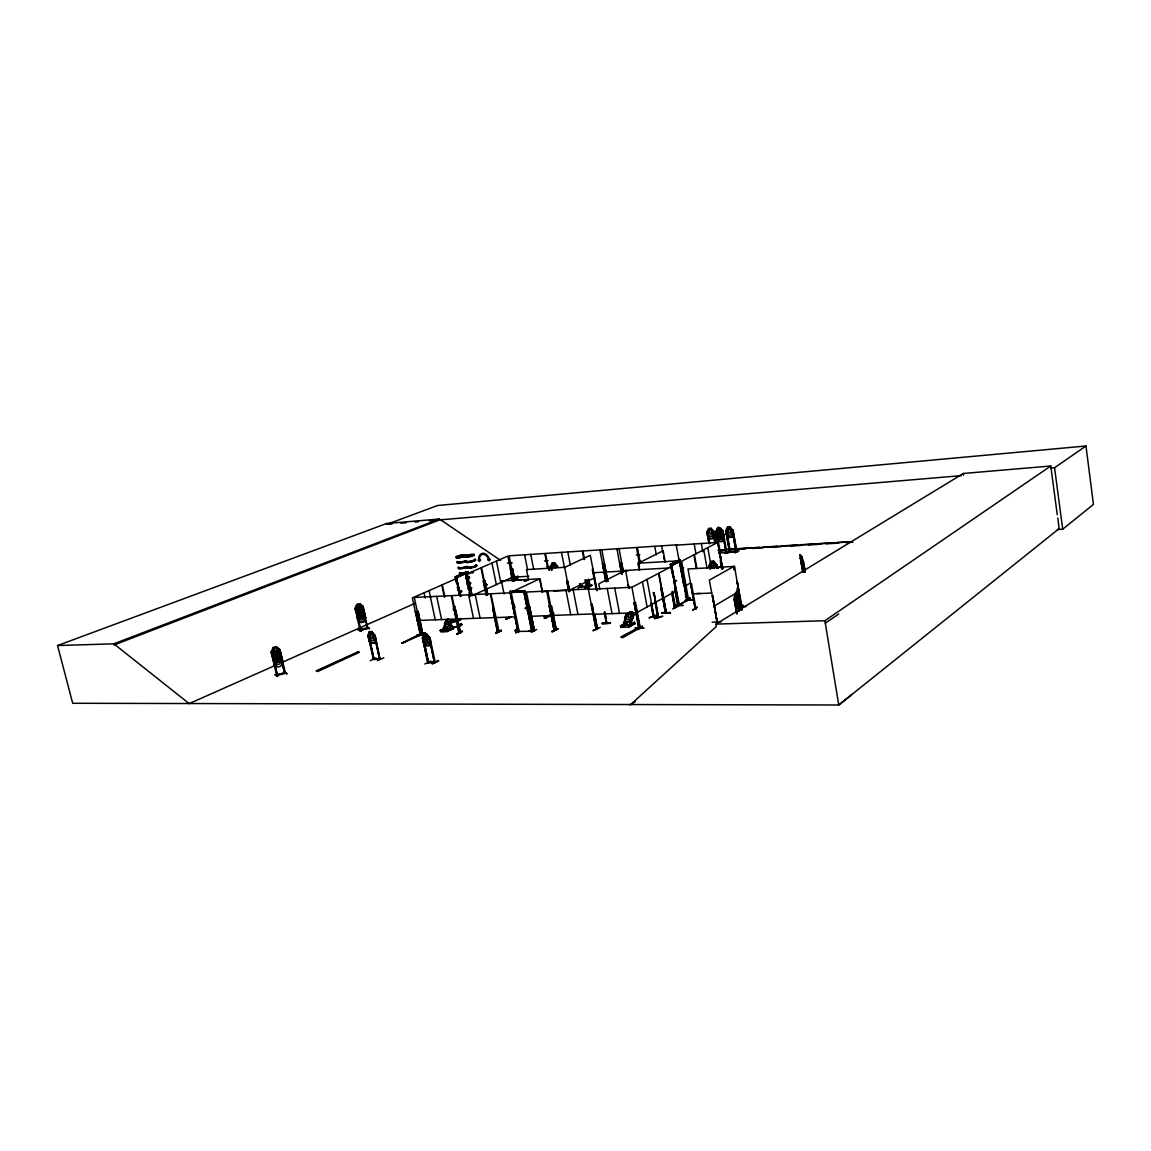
<?xml version="1.0" encoding="UTF-8"?>
<svg xmlns="http://www.w3.org/2000/svg" width="1151" height="1151" viewBox="0 0 1151 1151"><rect width="100%" height="100%" fill="white"/><g stroke="black" fill="none" stroke-linecap="round" stroke-linejoin="round"><path stroke-width="1.5" d="M358.896 615.67L359.788 612.677L357.788 610.447L360.148 612.015L361.515 609.426L360.709 612.404L362.766 614.663L360.335 613.037L359.054 615.742M741.402 610.145C739.259 607.325 741.014 590.046 736.554 591.787L739.028 611.253M737.158 601.095L736.381 607.109L734.784 603.743L736.28 607.124L737.345 600.865M739.604 598.275L738.712 604.232L737.244 600.88M739.575 598.261L738.813 604.232M370.32 632.259L370.665 637.208L372.507 638.632L372.579 635.467L370.392 632.23M356.076 608.246L355.17 608.62L360.047 630.503L360.047 629.669M362.507 606.663L367.903 628.317C366.09 625.18 373.212 631.208 366.781 627.612M424.964 634.431L425.266 639.553L427.208 641.035L427.338 637.74L425.036 634.402M712.167 622.245L721.26 621.813M635.294 627.784L643.769 628.014L635.323 627.755M610.418 623.223L602.203 623.669M602.203 623.713L610.476 623.281L602.376 623.065M716.526 531.258L720.296 552.955M717.85 568.277L716.497 564.839L717.116 568.321M514.972 630.978L518.885 630.719M515.144 630.403L518.137 630.302M458.947 557.616L458.76 557.53M649.236 617.67L657.25 615.08M416.892 634.877L423.813 634.705M657.005 615.138L649.293 617.799L657.307 615.21M274.01 651.293L277.06 650.459L276.729 653.869L274.47 652.962L274.082 651.308L274.269 647.826L275.247 647.553L279.333 653.826L279.995 656.645L278.585 659.422L276.628 659.969L274.139 658.3L274.01 651.293L271.909 655.883L275.78 658.804L278.801 657.94L280.873 653.336C269.924 646.215 286.642 653.538 278.729 657.854L275.78 658.804M276.283 656.142L276.082 659.609L277.765 662.444L279.391 660.429L277.262 655.869M357.918 607.944L358.105 604.75L358.983 604.505L360.882 608.735L359.4 610.577L358.249 609.469L357.918 607.944L360.594 607.196L364.047 609.915L362.076 614.087L359.371 614.85L355.918 612.116L357.875 607.944L357.932 614.375L360.162 615.943L361.918 615.454L363.184 612.922L360.58 607.296M359.875 612.418L359.688 615.612L361.169 618.231M713.361 568.364L713.807 561.3L711.059 561.458L709.045 565.4L709.793 568.81M279.506 658.545L277.204 656.128L278.096 652.862L276.585 655.696L273.938 654.027L276.182 656.43L275.233 659.811L276.801 656.818L278.715 658.818L279.635 658.3M369.14 635.568L369.471 631.669L371.831 631.597L375.01 635.323L380.089 659.336M712.124 561.961L711.793 565.285L713.203 568.364M718.181 531.33C717.476 525.475 721.03 529.618 720.828 532.668L719.447 534.107L718.181 531.33L720.598 531.129L723.619 534.395L721.792 537.977L719.389 538.035L716.31 534.884L718.123 531.302L718.037 537.402L719.979 539.33L721.576 539.215L722.799 537.071L720.569 531.215L723.504 534.452L724.094 537.819L722.339 541.315M728.396 527.575L728.396 532.079L730.209 533.301L730.525 530.41L728.439 527.561M675.565 580.305C676.011 581.068 677.694 580.881 675.968 580.492M370.32 660.703L376.075 657.912M419.396 635.453L424.863 632.518M424.777 664.012L430.762 661.019M457.076 634.316L462.501 631.295L456.573 634.014M457.005 634L462.026 631.352M557.588 566.234L554.566 562.94L552.25 563.084L552.365 569.213M460.875 591.643C463.824 590.621 458.932 592.549 461.465 591.067M461.479 591.297L460.846 592.046M510.929 616.634L505.793 619.209L511.26 616.562M357.141 604.534C350.954 620.317 359.227 592.549 357.155 610.908L359.385 612.476L361.141 612.001L362.421 609.455L359.774 603.815L363.169 606.491M364.925 614.145L365.773 617.555L363.845 621.741L361.169 622.504L357.688 619.785L357.04 616.332L358.853 612.131L358.925 618.576L361.155 620.144L362.91 619.655L364.176 617.109L361.543 611.483M423.194 637.812L428.589 662.631L428.273 661.739M557.731 628.777L552.494 631.582L558.077 628.705M577.874 588.118L582.492 585.442M277.578 676.04L275.204 674.587L277.636 675.982M593.369 630.259L598.203 627.942M361.299 631.021L358.263 630.014L361.155 630.619M360.853 631.136L358.292 630M598.203 627.928L593.067 630.762L600.261 627.41M717.577 527.964L717.433 533.978L719.389 535.906L720.972 535.79L722.195 533.647C722.77 527.46 712.383 523.978 723.073 530.928L726.756 552.566M692.729 609.8L697.046 607.527M697.362 607.095L692.873 610.275M731.417 551.171L727.475 553.3M716.483 564.94L716.972 568.407M525.82 608.332C526.136 607.843 525.216 606.778 525.46 608.548M525.503 608.39L525.547 607.742M629.842 626.331L633.669 614.389L629.165 626.144M624.662 618.734L625.727 615.339L624.605 618.821L626.144 622.159L628.921 622.072L632.82 618.533L633.942 615.051L632.431 611.785L629.626 611.915L632.345 611.872L632.489 615.123L631.611 617.699L629.151 619.799L627.353 619.857L626.259 617.886L628.806 613.051M629.338 626.345L633.165 614.404M629.669 626.13L633.669 614.389M622.619 626.331L626.633 614.62M623.367 624.864L626.806 614.835M623.123 626.317L627.137 614.605M623.871 624.849L625.597 619.828M362.047 617.986L362.306 614.879L360.752 612.174M369.471 631.669L367.917 635.568L368.766 639.366C367.644 643.495 378.19 643.15 371.946 642.992M369.529 631.77L368.075 635.568L368.939 635.453L373.989 659.437L373.14 658.573L374.046 658.444M435.121 662.516L427.841 662.645L422.417 637.841L424.057 633.813L426.589 633.726L429.942 637.596L435.236 662.501L434.862 661.624L428.661 661.883M450.3 620.59L447.71 623.252L448.041 620.677M451.422 620.547L448.199 624.849L446.689 624.907L445.941 623.079M452.501 619.871L448.286 630.863L443.595 631.108M444.43 623.885L448.156 618.634L445.71 620.734L444.473 623.943L445.48 627.007L447.825 626.935L451.422 623.698L452.573 620.504M446.976 620.058C432.661 653.451 456.084 598.405 443.38 629.482M442.962 629.496L447.163 620.245M423.338 641.74L426.532 645.682L429.064 645.61C431.812 643.855 430.229 636.906 429.237 637.51L434.402 662.516L434.646 661.48L435.452 662.4L428.186 662.516M714.095 568.321L714.44 565.127L712.958 561.947L712.081 561.99M551.631 569.918L550.653 566.666L552.25 563.084L554.609 563.012L557.472 566.292M550.739 566.695L552.365 563.141M357.947 608.016L356.004 612.073M357.04 616.332L358.911 612.203M359.414 614.749L362.047 614.03L363.961 609.972M364.809 613.382L362.91 617.583L364.809 613.382L363.212 606.433L359.774 603.7M276.154 646.675L273.104 647.509L271.017 652.128L276.801 675.738M275.78 658.674L271.967 655.811L274.111 651.394M273.032 660.444L275.103 655.825L278.154 654.991L282.009 657.897L282.887 661.652L280.786 666.228L277.779 667.091L273.909 664.199M273.132 660.444L275.175 655.912L275.262 662.847L277.751 664.515L279.707 663.969L281.103 661.192L278.11 655.092M272.816 659.652L276.686 662.559L279.707 661.71L281.765 657.106L279.995 649.581L276.125 646.661L279.103 652.89L277.708 655.667L275.751 656.214L273.262 654.545L273.104 647.509M279.707 661.71L281.664 657.106M708.987 543.589L706.829 532.021L708.628 528.438L711.073 528.266L714.095 531.503L716.051 543.114M717.562 527.849L715.706 531.474L722.497 568.867M718.181 531.388L716.397 534.913L716.872 538.337L719.893 541.589L722.396 541.402L719.907 541.502L716.987 538.28M721.778 537.877L723.576 534.337M725.677 530.697L726.583 530.597L730.425 552.207L729.561 552.336L725.677 530.697L727.518 527.086L730.007 526.899L733.058 530.179L736.942 551.818L729.518 552.351M722.353 541.43L724.094 537.819M524.496 580.737L526.741 580.233L525.892 580.622M635.338 628.259L643.769 628.014M446.905 620.72L448.502 618.634M509.735 591.456L524.669 590.621L532.87 631.338L531.877 631.41L523.921 591.859L511.188 592.477L519.245 631.755L517.95 631.899L509.965 591.341L517.95 631.899M739.647 610.519L736.841 596.506L739.23 611.008M738.856 594.175L737.287 590.808L738.884 594.103M734.525 599.556L737.215 613.44M736.899 596.333C736.654 585.744 735.662 596.304 737.187 596.477M734.698 594.563L735.69 601.915L734.813 594.549M736.899 592.046L738.122 599.067L737.014 592.031M737 613.684L734.453 599.167L734.842 593.599L734.18 599.599L736.654 613.728M736.654 591.772L737.403 590.923L738.381 594.607M741.186 607.037L734.539 566.062L709.304 580.133L717.159 621.655M716.483 621.008L717.001 620.734M630.834 704.426L716.354 626.446L715.936 624.115L963.329 473.478L1050.777 465.997L1057.251 514.713M628.921 622.072L632.82 618.533M665.897 613.152L658.53 573.371L631.827 587.327M666.156 613.181L661.667 588.06M525.345 608.519L526.194 608.03M471.91 554.609L472.356 554.911M466.788 557.041L467.738 556.609L466.774 556.753M467.694 556.911L467.004 556.825M464.011 555.444L463.335 555.242M458.271 557.343L459.048 557.3M741.992 606.836L737.23 581.514L741.733 610.102M741.82 605.915L741.028 606.174M1057.323 529.532L1062.704 529.201L1093.45 504.411L1085.968 445.998L437.553 505.519L386.75 524.396L386.563 523.518L439.437 519.015L500.627 560.408M606.894 623.123L606.16 622.533M851.826 694.643L838.734 705.002L72.686 703.275L57.55 645.538L386.563 523.518M275.233 675.018L277.751 676.471L275.262 674.558M359.961 629.683L360.939 630.244L355.947 608.203M547.3 615.584L546.596 616.749L547.085 615.699M284.498 672.601L287.16 673.767L284.196 672.04M276.686 675.666L285.491 673.22L285.203 672.4M1051.05 468.025L1054.561 467.738L1085.968 445.998M715.936 624.115L824.907 620.72L1050.777 465.997M825.31 623.166L838.748 614.015M630.014 704.944L635.381 701.534M420.302 634.762L412.36 597.93L441.768 585.025L444.329 597.124M746.208 606.505L737.532 606.85M742.855 605.34L738.338 608.059M738.438 608.491L743.359 605.771L742.783 605.297M657.739 617.425L654.746 600.836M653.624 616.015L657.926 616.418M653.466 615.555L654.013 616.562L651.049 603.253M653.135 616.562C658.674 619.08 660.501 615.584 653.897 615.929M654.013 616.562L647.006 579.385M713.937 606.189L738.971 591.456M695.103 608.059L695.679 608.045C697.046 610.131 694.413 606.16 695.161 608.98M712.555 595.743L717.059 621.943L712.857 595.729M670.098 612.807L661.883 612.821L670.083 612.461M674.213 581.298L678.773 605.814L675.105 588.449M678.428 605.843L671.781 566.378L658.962 573.083L666.314 612.879L661.451 588.175M688.586 600.074L681.622 561.242L693.866 554.84L696.326 568.551M696.643 593.499L700.542 593.456M661.897 613.123L670.227 612.735M670.429 612.821L661.94 613.31L661.926 612.533L670.184 612.879M642.157 626.043C644.301 628.834 629.108 631.568 642.359 626.504M673.134 608.778L677.795 606.102M637.237 629.453L642.301 626.446M673.033 608.836L678.14 606.145M661.998 613.21L670.429 612.836M687.233 598.707L686.615 598.649M671.839 593.211L674.371 607.599L675.191 606.563M686.687 599.513L689.694 597.757L685.233 600.707M638.575 627.166L639.553 627.223M674.256 606.951L675.45 607.44L672.429 591.413M690.168 598.175L685.205 600.836L689.837 598.175M621.295 636.704L640.143 626.907L621.439 637.51L621.295 636.704L623.079 637.467L621.439 637.51M674.918 590.146L677.738 605.555L678.759 605.167M686.514 600.779L678.658 605.038L687.176 600.635L678.903 559.084M687.046 600.477L679.781 559.631L670.242 564.436L670.86 567.86M623.079 637.467L640.258 627.727L638.488 626.993M420.935 633.712L420.086 633.985L421.108 634.518L416.115 611.656L415.382 611.9L416.115 611.656M628.676 627.022L628.906 625.209L628.676 627.022L620.777 627.353L620.49 625.813L627.022 622.533L627.309 624.058L624.173 625.799M632.705 624.734L629.64 626.446L629.352 624.921L634.604 622.331L634.892 623.856L629.266 627.007M691.478 584.089L696.038 608.922M634.604 622.331L628.388 625.497M620.49 625.813L628.906 625.209M627.022 622.533L622.303 625.151L629.352 624.921M717.102 564.968L713.807 561.3L711.117 561.559L710.958 568.191M682.975 582.018L685.061 580.867M683.982 581.73L683.464 581.744M663.091 598.175L636.604 612.749L593.168 614.303M663.523 597.873L676.241 590.88M686.01 585.499L690.571 582.996M717.764 568.105L722.094 565.731M709.908 565.371L710.512 568.767M606.232 622.475L606.678 622.259M596.808 628.345L595.83 628.489L596.909 628.345M684.097 580.78L683.823 580.895M682.946 575.471L682.37 575.414M634.072 602.764L638.863 628.115L634.072 602.764L635.481 602.534L640.273 627.885L639.15 627.957M635.481 602.534L634.733 602.793L639.999 627.827M665.379 613.454L661.307 588.463M722.224 568.882L720.468 556.552M722.886 568.652L720.094 556.767M734.928 552.912L739.215 550.768M735.978 551.142L736.798 551.012L730.324 551.646M736.021 551.3L730.194 551.717M730.295 551.415L729.964 551.53M726.065 551.732L726.626 551.789M725.921 552.048L720.267 552.394M722.252 530.769L726.137 552.609L722.324 531.014L723.116 530.899L719.965 527.791M728.9 551.387L724.857 553.127M718.857 553.257L721.533 551.804L718.972 553.314M719.605 552.135L720.281 552.092M718.857 552.912L721.519 551.458L718.569 553.343M555.775 630.115L550.897 605.757L556.509 630.101L555.458 630.23L556.25 629.209M552.926 631.568L558.163 628.791M551.804 631.266L557.343 628.921L551.876 631.726M551.904 631.669L557.041 628.446M628.302 584.996L629.568 588.362M592.089 604.045L593.225 610.965M628.072 585.183L629.209 588.29M592.002 604.505L596.894 629.352L593.887 614.389M717.965 542.308L694.413 554.609L696.873 568.321M670.242 564.436L679.781 559.631M679.709 559.933L670.76 564.594L673.249 578.219M671.508 565.371L679.363 561.285M531.201 632.287L536.683 629.511M529.705 606.764L534.323 631.021L529.518 606.865M732.928 530.237L736.698 551.904M726.267 534.136L729.317 537.402L731.748 537.143L733.604 533.647L731.748 537.258L729.274 537.416L726.353 534.093M533.834 630.158L534.28 631.021L534.237 630.115M732.223 530.28L732.957 530.208L732.165 529.978L736.065 551.933L736.856 551.804M672.155 565.371L680.054 561.285L671.436 565.414L679.363 605.009M550.351 615.109L544.84 617.296M716.426 534.827L719.375 538.121L721.835 537.963M707.505 535.388L710.44 538.668L712.829 538.409C718.095 528.467 708.685 528.007 715.39 543.157M726.583 530.597L725.777 530.712L729.792 552.235M712.786 538.438L710.397 538.682M543.617 616.461L550.782 616.231M546.984 615.612L546.337 616.763L547.473 616.432M545.027 617.713L547.372 616.001M544.955 617.655L547.559 616.418L544.927 617.785M515.936 632.805L518.31 630.949M727.576 527.172L727.36 533.23L729.331 535.172L730.943 535.057L732.165 532.899L730.007 526.899M719.792 531.748L721.159 534.582L720.843 537.474L718.785 534.755L719.044 531.776L719.835 531.719M518.137 630.619L517.921 631.525M515.734 632.82L518.41 631.323M553.746 612.807L544.409 618.375L550.739 615.152M544.409 618.375L553.746 614.289M531.129 625.914L531.676 631.266L519.734 631.381M544.265 617.641L553.602 613.555M591.988 585.183L587.039 587.528L591.859 585.255M551.588 605.728L556.321 630.187M640.085 561.084L640.603 561.112M706.786 532.035L707.721 531.92L709.764 543.473M432.301 663.48L438.272 660.473M432.359 663.954L438.732 660.919L432.244 663.436M497.261 631.136L497.879 631.136M587.514 580.277L588.794 586.348M501.332 630.69L495.563 632.791L501.433 630.532L495.937 633.41M588.348 585.873L588.895 585.643M495.621 632.834L500.987 630.115M590.103 586.377L588.88 580.305M711.073 528.266L713.232 534.208L712.023 536.352L710.455 536.452L708.498 534.539L708.685 528.525M710.296 528.87L711.606 531.733L711.304 534.611L709.246 531.891L709.505 528.928L710.34 528.856M428.474 662.645L423.381 637.755L422.345 637.87L424.057 633.813L429.064 645.61L426.546 645.567L423.266 641.783M434.546 661.494L428.445 661.983M549.185 606.045L554.379 630.403M589.758 585.686L584.953 587.844L589.528 585.125M638.503 561.343L639.438 566.35M501.275 630.575L495.865 633.352M586.521 585.859L587.183 585.845M586.291 586.204L580.852 586.463M587.068 585.845L587.341 586.65L580.262 587.082M585.039 587.787L589.643 585.485M506.195 619.195L511.332 616.634M508.497 617.137C510.857 619.281 508.325 615.44 508.929 617.857M580.809 586.247L580.766 587.068L580.233 586.19M621.137 562.379L623.008 572.32M527.144 610.778L530.266 609.239M569.083 590.405L594.621 577.759M619.842 562.393L622.029 573.975M456.616 634.46L461.968 631.309M460.458 633.136L455.149 609.757L459.882 633.179L460.472 632.172M568.738 591.528L566.911 581.269L567.76 581.183L569.759 591.369M567.76 581.183L569.069 591.614M592.261 569.184L596.089 589.111M458.875 632.359L459.45 633.079L458.659 633.108M605.714 581.572L602.419 563.429M602.592 563.486L606.203 581.471M492.642 608.275L493.491 608.16L492.642 608.275L497.534 632.028L492.829 608.188M499.146 631.957L490.901 593.772L510.627 592.808M422.431 637.899L427.755 662.659M447.264 629.827L447.005 631.496L447.264 629.827C437.179 628.532 438.718 633.755 447.566 631.223M453.595 628.561L448.07 630.964L447.768 629.568L452.746 627.18L453.595 628.561L447.005 631.496M443.38 630.547L447.207 628.734L446.905 627.338L439.999 630.374M446.717 630.086L453.293 627.166M422.834 634.287L418.101 611.296L422.705 634.316L421.971 633.467L422.935 633.338M374.219 635.079L379.542 659.336L379.758 658.314M379.384 658.689L373.96 658.804M379.355 658.473L380.319 658.329M442.113 631.151L441.811 629.755L446.905 627.338M377.384 660.688L383.815 657.811M524.669 590.621L532.64 631.453M639.927 628.086L639.827 626.907M420.489 633.726L421.971 634.402L401.771 643.337L420.633 633.726M401.771 643.337L421.813 633.697M511.375 592.161L539.603 578.852L542.265 592.247M564.58 567.414L590.305 555.286L597.081 590.549M548.682 566.594L549.531 569.99M418.101 611.296L417.295 611.411L422.259 634.316L414.288 597.441L451.278 595.657L458.774 633.079M454.271 609.872L453.623 609.901M546.955 566.623L547.401 566.666M455.782 609.728L460.587 633.122M523.734 580.737L524.583 580.349M525.921 580.809L526.77 580.406L524.626 580.521M511.821 592.391L524.252 591.815L527 605.455M551.372 566.652L552.077 569.961M316.525 671.45L358.695 651.739L358.853 652.459L317.849 671.436L316.367 670.716L358.695 651.739M554.624 562.911L556.336 566.364M417.324 620.893L420.216 619.569M485.463 589.571L471.953 595.772L467.378 573.759L480.974 567.788L486.585 594.995M486.024 589.355L512.109 577.385M606.793 623.166L604.721 612.102M471.622 595.297L470.155 587.053M483.247 581.154L486.125 595.11M470.169 587.154L472.083 595.182M368.766 639.366L372.003 643.064M487.823 594.549L484.945 580.608L487.377 594.765M512.411 581.183L510.411 569.04M513.058 580.967L510.641 569.026L512.641 581.169M514.929 580.622L512.512 568.68L514.756 580.708M379.744 659.221L375.14 635.266L374.276 635.41L371.773 631.626L369.457 631.798M368.939 635.453L368.003 635.597L373.413 659.465L380.521 659.192M371.831 631.597L374.348 638.287L373.341 640.589L371.816 640.632L369.773 638.417M717.145 621.9L712.426 595.973M277.074 664.602L189.196 703.621L113.848 643.826L57.55 645.538M281.995 662.415L414.864 603.426M456.63 583.543L455.22 576.766L465.695 572.306L470.601 595.844M465.695 572.306L455.681 576.91L459.753 595.441M460.99 596.434L456.458 577.644L465.249 573.687L468.457 589.082M679.824 564.119L676.212 545.157L717.692 542.452M456.458 577.644L465.191 573.845M276.326 674.86L277.19 674.601M284.599 673.407L279.06 649.552L279.923 649.668L285.462 673.249M359.975 630.446L367.946 628.216L360.234 630.46M366.896 627.655L367.327 628.46M673.335 575.716L679.004 605.685M114.122 644.934L439.624 519.907L961.373 475.636M113.848 643.826L439.437 519.015M589.902 586.478L588.492 579.154M654.415 618.317L662.789 616.217L654.459 618.778M654.315 596.535L653.207 592.535M739.589 606.26L740.712 607.124L739.546 600.995M653.451 616.461L658.631 617.425L653.969 592.52L658.243 617.511M596.822 627.942L597.067 629.266L596.06 628.374M596.621 628.978L597.614 628.834L596.592 628.072M497.635 631.899L498.455 631.87M458.659 632.23L459.235 632.201M368.306 635.481L374.017 659.437L368.651 635.294M735.993 551.07L736.036 551.948L732.439 530.194M422.086 633.482L422.849 633.352M276.139 651.322L275.161 651.595L274.96 655.063L276.643 657.897L278.269 655.883L276.168 651.337M360.22 618.231L362.853 617.497L360.162 618.317L356.752 615.612M361.169 622.504L363.874 621.756L365.773 617.555M358.824 612.116L361.572 611.382L365.011 614.102M362.421 606.419L367.27 628.475L366.651 627.266M359.759 607.973L358.882 608.217L358.68 611.411L360.177 614.044L361.644 612.203L359.788 607.987M357.055 604.448L359.803 603.714M739.791 606.246C740.294 609.958 741.172 602.592 739.388 601.095M675.162 607.555L672.27 591.499M596.765 628.978L597.513 628.935L594.794 614.26M284.7 673.464L279.017 649.61M556.019 629.324L555.415 629.338M687.392 599.585L680.284 560.738L638.014 563.213L639.28 570.004M498.196 631.007L498.052 632L490.326 593.758L451.955 595.614L459.911 633.165M360.565 629.439L366.939 627.899M367.586 627.453L367.831 628.245M509.346 617.943L509.188 617.094M460.285 632.287L459.738 632.316M580.852 587.053L580.392 583.586M585.801 579.975L587.183 586.737L585.96 579.888M588.535 586.449L588.161 580.233M730.18 552.293L726.281 530.683M800.103 554.537L804.074 572.306M800.967 558.681L800.679 555.099L802.103 559.573M801.801 559.803L801.686 556.379L802.118 560.163M801.715 556.494L804.909 572.018M802.06 556.998L805.254 571.414M802.261 560.393L802.175 557.07M800.319 557.918L803.211 572.047M804.405 572.248L801.902 559.746M803.945 565.486L804.017 568.839C799.456 553.099 804.808 576.881 801.053 561.731M276.427 674.918L284.369 672.903L277.362 674.831M665.71 613.44L660.875 588.693M695.477 608.85L696.11 608.821M379.787 659.206L374.507 635.28M517.979 630.518L515.173 630.345L518.166 630.244M653.61 616.663L651.236 603.426M556.854 566.335L557.674 566.191L556.811 566.062M735 602.318L735.935 604.246L736.511 600.577L734.856 593.729L736.769 596.952L734.957 593.599M589.168 586.42L588.003 580.32M509.059 617.828L508.512 617.123L509.62 617.814M674.759 607.455L671.997 593.125M459.177 633.194L458.904 632.345M740.165 606.361L740.467 607.268M597.427 628.95L594.621 614.361M586.751 586.665L585.327 579.931M388.506 524.237L392.031 523.95M400.85 523.201L406.13 522.755M414.95 522.007L418.475 521.705M429.05 520.799L432.575 520.511M706.944 532.035L707.62 531.863M713.275 531.618L714.008 531.546M716.641 531.359L715.85 531.474L722.598 568.666M677.421 544.783L637.366 547.416L640.287 563.055M507.462 563.012L511.044 562.781M636.302 554.983L639.87 554.753M725.763 549.401L759.761 547.286M763.343 547.07L777.659 546.178M781.241 545.948L797.341 544.941M800.923 544.725L815.239 543.833M818.807 543.603L833.123 542.711M836.705 542.495L849.237 541.718M508.67 563.156L512.253 562.925M544.466 560.925L548.049 560.71M718.095 550.12L852.344 541.776M718.483 550.552L725.662 550.106M734.626 549.545L745.373 548.883M752.553 548.437L763.314 547.775M770.479 547.329L781.241 546.653M790.205 546.106L800.952 545.43M808.131 544.984L820.677 544.207M826.058 543.876L838.604 543.099M845.769 542.653L852.949 542.207M512.512 568.68L511.749 568.795L514.324 580.665M548.84 566.508L548.063 566.623L548.912 570.018M726.928 552.466L719.692 552.998M719.62 556.667L720.756 556.537M551.588 566.551L550.811 566.666L551.473 570.004M455.22 576.766L456.933 583.528M484.945 580.608L487.592 594.563M625.468 570.421L668.155 568.047M513.432 577.14L528.899 576.277M594.045 572.694L628.245 570.781M680.385 568.177L683.651 567.99M483.751 584.737L486.902 584.535M591.715 585.327L587.039 587.528M483.794 584.953L486.916 584.78M483.578 585.125L486.974 584.852M682.529 580.852L684.011 580.78M682.658 581.572L684.14 581.5M691.65 584.003L690.729 584.132L695.247 608.98L687.996 568.968L733.36 566.465L733.95 569.86M524.525 590.866L510.21 591.571L518.195 631.784M589.715 588.938L547.761 590.967L555.573 630.244L556.465 630.072M541.416 591.657L548.351 591.326M553.559 591.067L569.169 590.319M674.644 581.989L674.702 580.334M515.375 592.218L520.698 591.974M692.485 593.887L711.649 593.038M686.485 598.75L687.392 598.606M685.996 599.8L692.557 600.031L685.766 600.318M592.19 604.419L591.283 604.548L596.117 629.41L588.348 589.37L631.928 587.269L639.496 628.129M683.032 605.44L674.673 605.34L682.888 605.383M743.301 605.728L738.856 608.534M687.176 600.635L679.435 559.659M419.223 620.418L456.199 619.037M456.889 619.008L495.218 617.569M495.808 617.598L515.504 616.85M531.258 616.274L551.631 615.512M552.609 615.425L592.866 613.929M610.347 622.835L602.39 623.051M445.552 626.921L447.768 626.791M626.101 622.101L628.906 621.986M447.207 628.734L446.358 627.353M497.52 632L498.369 631.885M441.811 629.755L447.768 629.568M627.309 624.058L626.374 622.547M634.892 623.856L633.956 622.346M596.808 629.367L596.146 629.396M420.647 634.446L421.971 634.402M531.805 631.367L523.863 591.974M528.611 631.136L532.15 631.036M401.613 642.618L403.095 643.308M358.853 652.459L357.385 651.768M379.442 658.458L380.334 658.314M316.367 670.716L317.849 671.436M586.435 586.78L585.168 580.003M687.507 599.47L681.637 567.198M739.647 607.296L739.071 602.779M639.553 627.007L639.265 627.237M553.976 630.431L546.768 591.053L526.395 592.046L534.596 630.877M284.311 672.4L286.7 673.767M369.226 628.317L366.579 627.252M510.713 577.442L521.072 580.464M434.402 662.53L429.194 637.51M272.01 651.739L277.434 675.565L271.938 651.869L271.132 652.128M276.111 646.776L279.923 649.668M800.434 557.89L802.88 572.105M713.778 561.4L716.253 567.903M737.446 599.47L738.367 601.383L738.928 597.743L737.201 588.492M802.506 563.04L803.513 566.177L802.002 557.415M801.024 561.141L802.017 564.249L800.52 555.53M516.209 580.248L515.447 576.881A1.813 1.396 65.3 0 1 514.929 576.119M800.952 561.76L802.161 566.249M802.535 562.12L803.096 564.033L802.995 562.71M801.053 560.22L801.614 562.12L801.513 560.796M415.885 611.67L420.69 634.748M415.612 611.886L420.503 634.805M429.064 590.592L430.56 597.57M430.316 596.664L435.251 619.813M424.014 592.823L425.136 598.074M444.847 596.851L442.286 584.751L456.458 578.536L460.04 595.628M447.207 630.072L447.509 631.482M436.675 596.362L441.61 619.569M441.265 630.014L441.567 631.424M440.545 630.36L440.847 631.755M452.746 627.18L453.048 628.575M800.578 555.214L801.456 559.357M465.407 572.32L470.371 595.916M469.162 592.506L469.824 595.988M468.586 594.808L473.507 618.389M456.429 577.543L460.4 596.491M457.638 586.924L459.522 595.455M457.35 586.938L458.055 590.334M475.176 594.491L480.096 618.145M491.923 563.026L496.34 584.622M487.146 594.779L481.535 567.587L507.792 556.077L512.828 580.982M483.463 581.054L486.355 595.096M514.224 604.261L514.914 607.642M504.08 594.045L501.39 580.881L539.977 578.795L542.653 592.19M496.441 561.055L500.829 582.564M527.69 608.865L529.402 617.396M514.166 580.737L509.116 555.818L544.797 553.487L547.761 568.493M530.726 554.408L533.704 569.313M524.597 554.811L527.575 569.673M528.568 580.003L526.467 569.572L564.666 567.328L569.313 591.6M548.423 568.45L545.459 553.444L582.334 551.012L583.974 559.501M555.962 629.324L556.106 630.23M549.545 606.03L554.35 630.403L549.372 605.944M545.703 617.583L545.847 618.317M565.932 590.089L570.767 614.749M555.53 567.947L553.876 563.53L553.127 563.573L553.286 568.076M579.6 583.701L580.291 587.096L579.773 583.629M567.803 551.976L570.421 565.458M573.14 589.744L577.975 614.49M567.501 581.197L569.572 591.413M561.458 552.394L564.407 567.515M566.911 581.269L568.911 591.456M584.55 559.501L582.91 551.012L636.431 547.502L639.352 563.141M588.406 580.406L589.571 586.521M734.209 599.225L736.856 613.483M599.844 549.905L606.045 581.543M607.224 588.463L612.03 613.612M605.009 612.087L606.663 623.41L604.548 612.346M599.8 589.082L598.793 583.787L625.554 570.335L628.863 588.391M604.275 612.346L606.39 623.396M592.679 568.968L596.837 590.564M614.72 588.089L619.511 613.325M621.799 625.425L622.087 626.964M621.137 625.799L621.425 627.324M601.829 549.775L607.857 581.384M604.246 563.386L607.699 581.471M604.088 563.328L607.368 581.485M635.007 602.635L639.726 628.144M619.051 548.639L623.497 572.22M621.295 562.307L623.338 572.292M619.684 562.465L621.871 574.047M616.936 548.782L621.54 574.076M650.761 603.354L653.192 616.591M638.661 561.271L639.467 564.666M642.416 581.787L647.107 606.965M639.668 569.946L638.402 563.156L663.163 550.725L665.278 562.35M654.732 546.279L656.343 555.027M657.595 616.504L657.796 617.454M672.774 572.306L671.436 565.299L679.392 561.156L680.284 566.465M673.867 581.629L674.486 585.039M670.587 564.422L672.155 572.982M674.961 588.406L678.097 605.541M661.624 545.819L662.904 552.854M663.551 556.365L664.199 559.875M680.946 569.759L682.471 578.449M683.133 581.816L683.708 585.327M685.32 593.858L685.895 597.34M694.197 543.977L695.967 553.919M707.074 531.963L709.117 543.517M707.793 547.617L710.8 564.522M710.671 568.68C711.088 563.875 707.951 564.508 709.937 568.723M703.75 549.732L707.059 568.407M701.319 543.517L702.801 551.818M720.238 560.12L721.605 568.853M717.174 564.94L717.706 568.364M709.635 543.545L707.39 531.748M737.129 581.744L741.949 609.857M737.417 588.808L738.942 597.513M736.985 596.707L739.431 610.764M736.352 596.923L738.683 611.296M803.484 561.314L805.24 571.961M801.988 559.415L804.031 571.745M801.484 559.156L803.7 571.817M800.377 557.731L802.751 571.932M824.907 620.72L838.734 705.002L1059.107 528.64L1057.855 518.108M517.95 580.162L517.49 576.766A1.813 1.396 65.3 0 0 517.705 575.96M963.329 473.478L963.588 475.219M1054.561 467.738L1062.704 529.201M800.132 554.653L800.549 558.206M802.42 563.486L802.621 566.867M467.263 566.896A5.064 0.878 -11.7 0 1 460.817 568.407A5.064 0.878 -11.7 0 1 458.76 567.716M468.184 571.673A4.992 0.878 -11.7 0 1 461.853 573.169A4.992 0.878 -11.7 0 1 459.825 572.45M468.227 571.788A5.007 0.878 -11.7 0 1 461.868 573.299A5.007 0.878 -11.7 0 1 459.825 572.579M468.27 571.989A5.007 0.878 -11.7 0 1 461.911 573.486A5.007 0.878 -11.7 0 1 459.868 572.781M466.069 561.213A5.079 0.849 -11.7 0 1 459.623 562.724A5.079 0.849 -11.7 0 1 457.566 562.048M467.076 566.278A5.007 0.863 -11.7 0 1 460.717 567.774A5.007 0.863 -11.7 0 1 458.688 567.083M466.27 566.954A5.064 0.878 -11.7 0 1 460.213 568.162A5.064 0.878 -11.7 0 1 458.688 567.414M466.011 560.911A5.079 0.849 -11.7 0 1 459.566 562.422A5.079 0.849 -11.7 0 1 457.508 561.746M465.896 560.595A5.007 0.834 -11.7 0 1 459.537 562.076A5.007 0.834 -11.7 0 1 457.494 561.415M466.73 561.213A5.007 0.849 -11.7 0 1 460.918 562.882A5.007 0.849 -11.7 0 1 457.364 562.652M467.91 566.896A4.992 0.863 -11.7 0 1 462.098 568.58A4.992 0.863 -11.7 0 1 458.544 568.321M467.45 572.853A4.992 0.878 -11.7 0 1 463.839 573.759M462.601 573.946A4.992 0.878 -11.7 0 1 459.652 573.586M469.464 577.73A4.992 0.892 -11.7 0 1 466.198 578.737M470.442 582.449A4.992 0.906 -11.7 0 1 468.428 583.14M469.378 577.111A5.064 0.906 -11.7 0 1 466.083 578.119M469.263 576.78A4.992 0.892 -11.7 0 1 465.997 577.788M470.63 583.399A4.992 0.906 -11.7 0 1 467.378 584.406M471.593 587.945A4.992 0.921 -11.8 0 1 468.328 588.952M470.615 583.068A5.064 0.921 -11.7 0 1 467.32 584.089M470.558 582.78A5.064 0.921 -11.7 0 1 467.263 583.802M469.45 577.399A5.064 0.906 -11.7 0 1 466.141 578.421M471.622 588.132A4.992 0.921 -11.8 0 1 469.608 588.837M471.536 587.801A4.964 0.921 -11.8 0 1 468.299 588.808M475.68 565.63A5.021 0.863 -11.6 0 1 475.104 566.939A5.021 0.863 -11.6 0 1 468.457 568.277A5.021 0.863 -11.6 0 1 467.896 567.198M475.665 565.285A5.093 0.878 -11.6 0 1 475.09 566.609A5.093 0.878 -11.6 0 1 468.342 567.961A5.093 0.878 -11.6 0 1 467.766 566.867M473.378 572.292A5.021 0.878 -11.7 0 1 470.845 572.738M469.737 572.838A5.021 0.878 -11.7 0 1 467.853 572.378M474.485 559.602A5.093 0.863 -11.6 0 1 473.91 560.897A5.093 0.863 -11.6 0 1 467.162 562.249A5.093 0.863 -11.6 0 1 466.587 561.17M474.5 559.947A5.021 0.849 -11.6 0 1 473.924 561.228A5.021 0.849 -11.6 0 1 467.277 562.566A5.021 0.849 -11.6 0 1 466.716 561.501M476.255 565.069A5.093 0.878 -11.6 0 1 471.651 567.227A5.093 0.878 -11.6 0 1 467.061 566.911M475.075 559.372A5.093 0.863 -11.6 0 1 470.471 561.515A5.093 0.863 -11.6 0 1 465.867 561.213M474.946 559.055A5.021 0.849 -11.6 0 1 471.047 561.026A5.021 0.849 -11.6 0 1 465.522 561.156M476.126 564.753A5.021 0.863 -11.6 0 1 472.227 566.752A5.021 0.863 -11.6 0 1 466.716 566.853M473.421 572.493A5.021 0.878 -11.7 0 1 472.14 572.752M469.781 573.04A5.021 0.878 -11.7 0 1 467.896 572.579M469.91 573.558A4.978 0.878 -11.7 0 1 468.04 573.097M471.234 588.42A4.978 0.921 -11.7 0 0 471.234 588.679A5.007 0.935 -11.7 0 0 471.219 588.808M469.824 573.256A5.021 0.892 -11.7 0 1 467.939 572.795M468.917 577.37A5.007 0.892 -11.7 0 0 468.917 577.615A5.079 0.906 -11.7 0 0 468.903 577.96M470.14 583.931A5.079 0.935 -11.7 0 1 470.14 583.686M470.083 583.643A5.079 0.935 -11.7 0 1 470.083 583.399M470.097 583.298A4.992 0.906 -11.7 0 1 470.097 583.053M468.961 578.262A5.079 0.906 -11.7 0 1 468.961 578.018M471.291 588.995A4.978 0.935 -11.7 0 1 471.291 588.751M460.76 624.173A5.582 1.151 -12 0 1 458.443 626.446M457.062 626.806A5.582 1.151 -12 0 1 451.638 627.309A5.582 1.151 -12 0 1 452.113 625.914M460.659 623.828A5.554 1.151 -12 0 1 458.357 626.086M456.99 626.446A5.554 1.151 -12 0 1 451.58 626.95A5.554 1.151 -12 0 1 452.055 625.554M460.717 623.957A5.582 1.151 -12 0 1 458.4 626.23M457.019 626.576A5.582 1.151 -12 0 1 451.595 627.094A5.582 1.151 -12 0 1 452.055 625.698M460.63 618.562A5.654 1.151 -12 0 1 457.22 620.49M455.81 620.849A5.654 1.151 -12 0 1 451.724 621.439M460.472 618.519A5.568 1.122 -12 0 1 457.105 620.116M455.724 620.475A5.568 1.122 -12 0 1 451.696 621.051M459.652 618.936A5.568 1.137 -12 0 1 459.105 620.562A5.568 1.137 -12 0 1 451.911 622.101M460.342 618.663A5.654 1.151 -12 0 1 458.544 620.418A5.654 1.151 -12 0 1 451.796 621.77M455.782 613.814A5.582 1.108 -11.9 0 1 454.4 614.174M454.674 608.534A5.597 1.093 -11.9 0 1 453.293 608.893M453.408 606.663A5.597 1.093 -11.9 0 1 454.789 606.462M717.907 533.676L719.648 536.179L718.771 538.927L720.138 536.625L722.267 538.697L720.483 536.107L721.289 533.445L719.994 535.618L718.008 533.632M631.252 612.289L630.647 616.677L628.388 618.073L628.489 615.267L631.295 612.346M424.043 633.942L424.287 640.819L426.445 643.121L428.086 643.064L429.194 640.675L428.56 637.712L426.589 633.726L424.043 633.942M424.935 632.834L419.093 635.582L424.935 632.877M375.701 639.136L374.233 642.934L375.701 639.136M480.514 559.99L479.55 561.573L477.996 560.163L478.859 560.105A6.719 5.151 66.4 0 1 482.787 553.271A6.719 5.151 66.4 0 1 489.376 559.429L490.254 559.372L489.204 560.954L487.549 559.544L488.427 559.487A5.611 4.287 66.4 0 0 482.916 554.35A5.611 4.287 66.4 0 0 479.636 560.048L480.514 559.99M628.317 613.008L625.784 615.397L628.403 613.123M459.738 591.168L460.055 592.664L459.738 591.168M458.012 557.329A5.007 0.82 -11.7 0 0 465.882 555.199A5.007 0.82 -11.7 0 0 459.163 555.66A5.007 0.82 -11.7 0 0 458.012 557.329A5.021 0.834 -11.7 0 0 465.896 555.228A5.021 0.834 -11.7 0 0 459.163 555.674A5.021 0.834 -11.7 0 0 458.012 557.357M458.127 557.832A4.992 0.82 -11.7 0 0 465.968 555.703A4.978 0.82 -11.7 0 0 459.263 556.149A4.978 0.82 -11.7 0 0 458.127 557.818A4.978 0.82 -11.7 0 0 465.954 555.688A4.992 0.82 -11.7 0 0 459.263 556.149A4.992 0.82 -11.7 0 0 458.127 557.832M466.414 556.796A5.036 0.834 -11.6 0 0 474.313 554.653A5.036 0.834 -11.6 0 0 467.522 555.113A5.036 0.834 -11.6 0 0 466.414 556.796M466.529 557.271A5.007 0.834 -11.6 0 0 474.385 555.127A5.007 0.834 -11.6 0 0 467.623 555.588A5.007 0.834 -11.6 0 0 466.529 557.271M453.393 609.411A5.568 1.093 -11.9 0 0 454.774 609.052A5.554 1.093 -11.9 0 1 453.393 609.426M454.89 606.98A5.568 1.093 -11.9 0 0 453.523 607.181A5.554 1.093 -11.9 0 1 454.89 606.994"/></g></svg>
